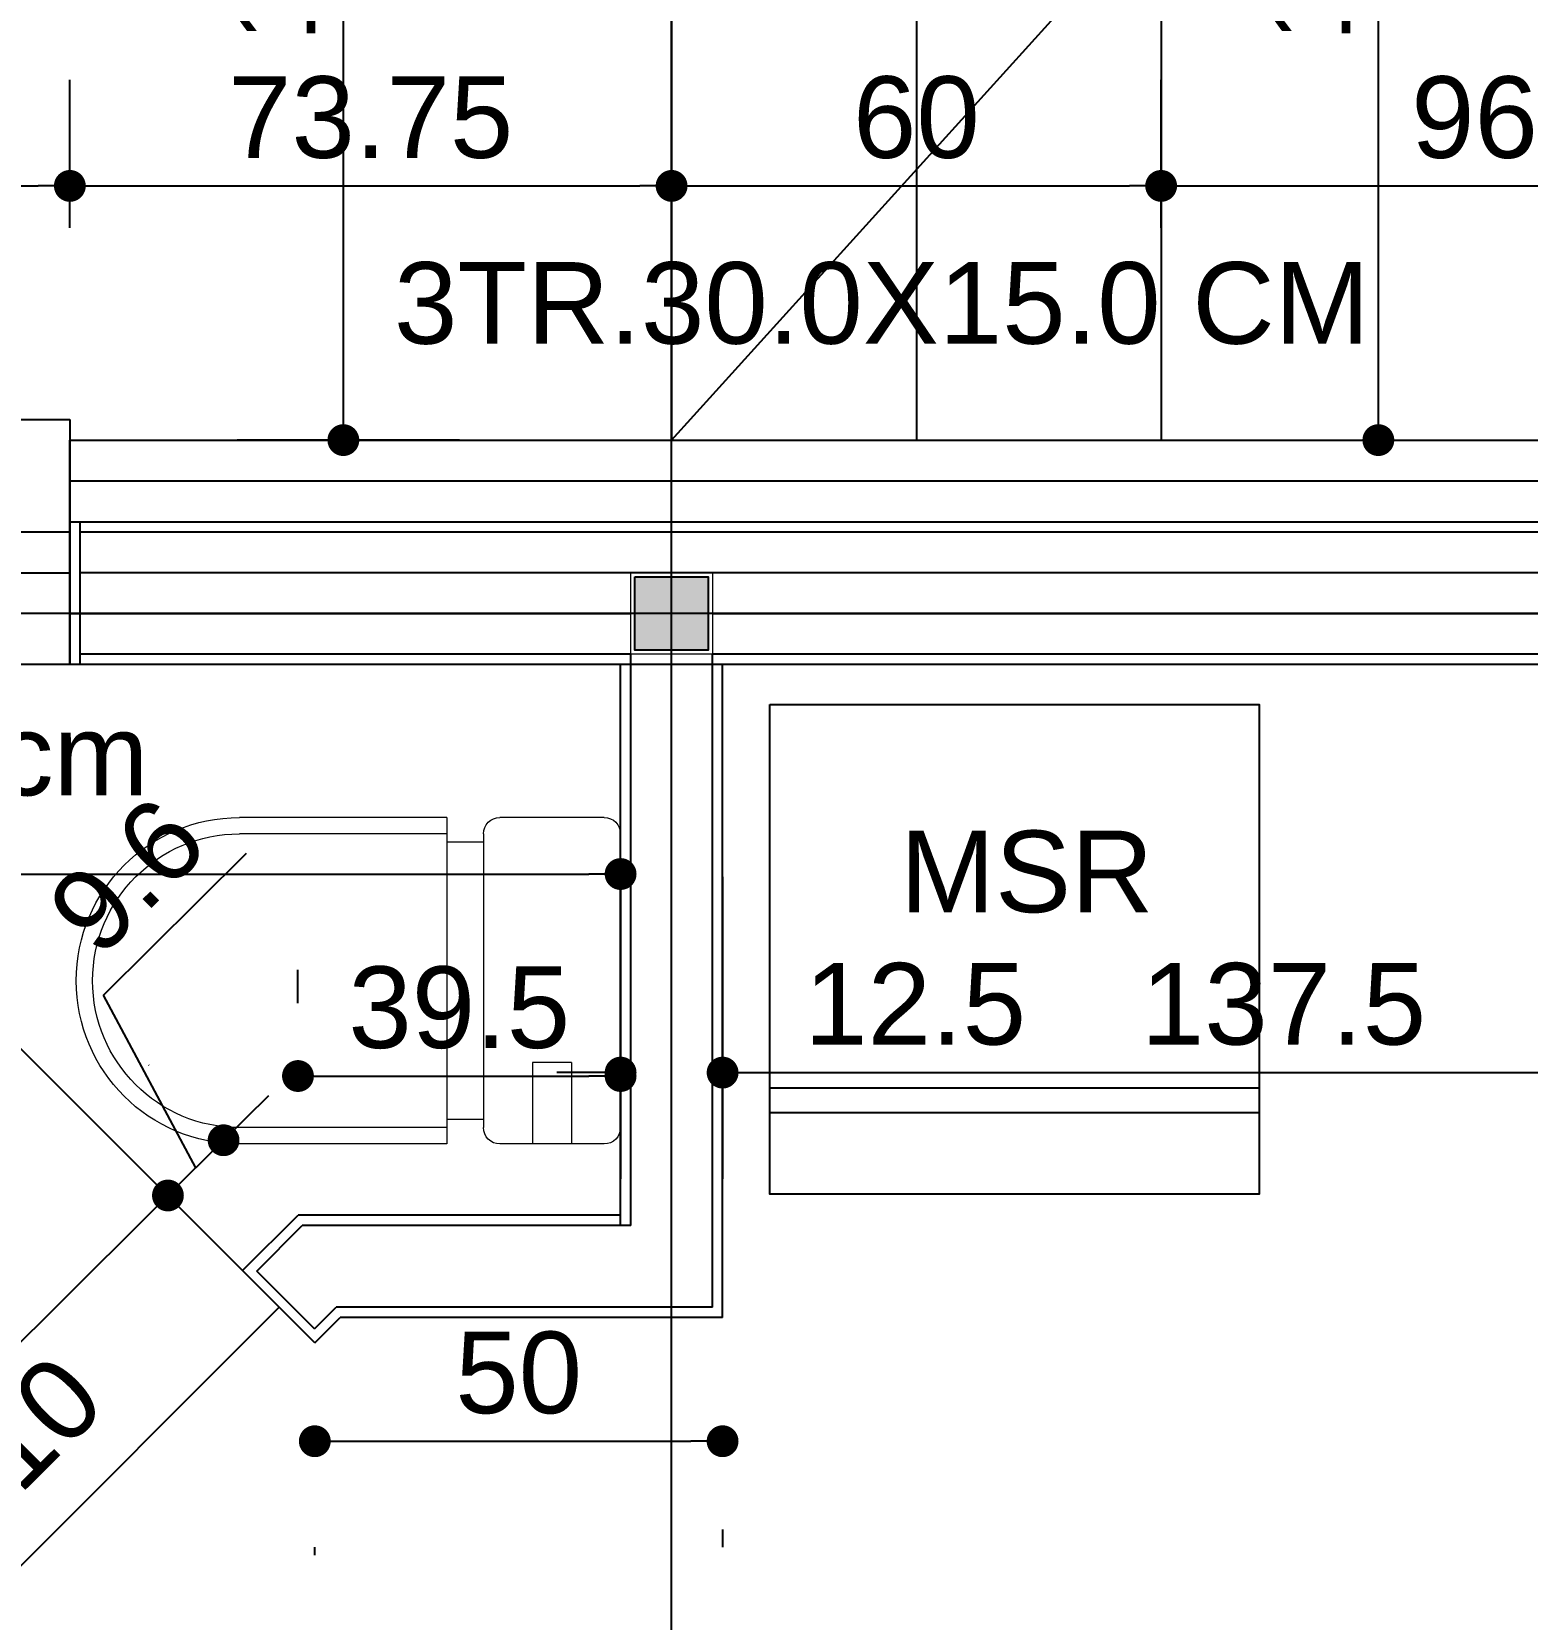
# Model space of a CAD drawing. Header units: millimetres. Extents: x 10453 to 58457, y -15634 to -5634.
# Drawn here: x 44533 to 44716.3, y -10127.7 to -9933.2 of the extents above; entities that cross this region are included whole.
import ezdxf

# ---------------------------------------------------------------- set-up
doc = ezdxf.new("R2010")
doc.units = ezdxf.units.MM
doc.header["$MEASUREMENT"] = 0
doc.layers.get('Defpoints').update_dxf_attribs({"color": 210, "lineweight": 0})
doc.layers.add('FINE', color=41, linetype='Continuous', lineweight=5)
doc.layers.add('MOBILIER', color=142, linetype='Continuous', lineweight=5)
doc.styles.add('1pe200', font='arial.ttf', dxfattribs={"height": 55})
doc.styles.get("Standard").update_dxf_attribs({"font": 'arial.ttf', "height": 10})
doc.dimstyles.get("Standard").update_dxf_attribs({"dimscale": 1.3, "dimtxt": 35, "dimasz": 3, "dimexe": 10, "dimexo": 20, "dimgap": 2.5, "dimtad": 1, "dimdsep": 46, "dimtxsty": 'Standard', "dimblk": 'DOT', "dimcen": 3, "dimazin": 0, "dimtfac": 1, "dimtofl": 0, "dimtmove": 0, "dimatfit": 3, "dimldrblk": 'DOT', "dimfxl": 0.18, "dimtolj": 1, "dimtzin": 0, "dimlwe": -1, "dimarcsym": 0})

# ---------------------------------------------------------------- blocks, each defined once
blk = doc.blocks.new('A$C3E240D1F')
at = {"layer": 'MOBILIER', "ltscale": 10}
for p, q in [((-21.3, 20), (-46.71, 20)), ((-21.3, -20), (-21.3, 20)), ((-2, 20), (-14.8, 20)), ((-10.8, 10), (-10.8, 20)), ((-6, 10), (-6, 20)), ((-21.3, 18), (-46.71, 18)), ((-16.8, -18), (-16.8, 18)), ((0, -18), (0, 18)), ((-16.8, 17), (-21.3, 17)), ((-6, 10), (-10.8, 10)), ((-16.8, -17), (-21.3, -17)), ((-21.3, -18), (-46.71, -18)), ((-21.3, -20), (-46.71, -20)), ((-2, -20), (-14.8, -20))]:
    blk.add_line(p, q, dxfattribs=at)
for centre, radius, start, end in [((-46.71, 0), 20, 90, 270), ((-14.8, 18), 2, 90, 180), ((-2, 18), 2, 0, 90), ((-46.71, 0), 18, 90, 270), ((-14.8, -18), 2, 180, 270), ((-2, -18), 2, 270, 0)]:
    blk.add_arc(centre, radius, start, end, dxfattribs=at)
blk = doc.blocks.new('A$C036C63DA')
at = {"layer": 'FINE', "ltscale": 10}
for p, q in [((0, 15), (0, -15)), ((-15, 0), (15, 0))]:
    blk.add_line(p, q, dxfattribs=at)
for points in [[(-5, 5), (5, 5), (5, -5), (-5, -5)], [(-4.5, 4.5), (4.5, 4.5), (4.5, -4.5), (-4.5, -4.5)]]:
    blk.add_lwpolyline(points, close=True, dxfattribs=at)
blk = doc.blocks.new('_Dot')
at = {"color": 0, "linetype": 'ByBlock', "lineweight": -2}
blk.add_line((-0.5, 0), (-1, 0), dxfattribs=at)
at = {"color": 0, "linetype": 'ByBlock', "const_width": 0.5}
blk.add_lwpolyline([(-0.25, 0, 1), (0.25, 0, 1)], format="xyb", close=True, dxfattribs=at)
blk = doc.blocks.new('*D150')
at = {"color": 0, "ltscale": 10, "transparency": 16777216}
for p, q in [((44605.19, -10036.76), (44605.19, -10073.76)), ((44617.69, -10036.76), (44617.69, -10073.76))]:
    blk.add_line(p, q, dxfattribs=at)
at = {"color": 0, "linetype": 'ByBlock', "lineweight": -2, "ltscale": 10, "transparency": 16777216}
for p, q in [((44601.29, -10060.76), (44597.39, -10060.76)), ((44621.59, -10060.76), (44657.1, -10060.76))]:
    blk.add_line(p, q, dxfattribs=at)
at = {"layer": 'Defpoints', "color": 0, "ltscale": 10, "transparency": 16777216}
for p in [(44605.19, -10010.76), (44617.69, -10010.76), (44617.69, -10060.76)]:
    blk.add_point(p, dxfattribs=at)
at = {"color": 0, "lineweight": -2, "ltscale": 10, "transparency": 16777216, "xscale": 3.9, "yscale": 3.9, "zscale": 3.9}
blk.add_blockref('_Dot', (44605.19, -10060.76), dxfattribs=at)
at = {"color": 0, "lineweight": -2, "ltscale": 10, "transparency": 16777216, "xscale": 3.9, "yscale": 3.9, "zscale": 3.9, "rotation": 180}
blk.add_blockref('_Dot', (44617.69, -10060.76), dxfattribs=at)
at = {"color": 0, "ltscale": 10, "transparency": 16777216, "insert": (44641.29, -10052.4), "char_height": 10, "attachment_point": 5}
blk.add_mtext('\\A1;12.5', dxfattribs=at)
blk = doc.blocks.new('*D151')
at = {"color": 0, "ltscale": 10, "transparency": 16777216}
for p, q in [((44617.69, -10036.76), (44617.69, -10073.76)), ((44755.19, -10036.76), (44755.19, -10073.76))]:
    blk.add_line(p, q, dxfattribs=at)
at = {"color": 0, "linetype": 'ByBlock', "lineweight": -2, "ltscale": 10, "transparency": 16777216}
blk.add_line((44621.59, -10060.76), (44751.29, -10060.76), dxfattribs=at)
at = {"layer": 'Defpoints', "color": 0, "ltscale": 10, "transparency": 16777216}
for p in [(44617.69, -10010.76), (44755.19, -10010.76), (44755.19, -10060.76)]:
    blk.add_point(p, dxfattribs=at)
at = {"color": 0, "lineweight": -2, "ltscale": 10, "transparency": 16777216, "xscale": 3.9, "yscale": 3.9, "zscale": 3.9, "rotation": 180}
blk.add_blockref('_Dot', (44617.69, -10060.76), dxfattribs=at)
at = {"color": 0, "lineweight": -2, "ltscale": 10, "transparency": 16777216, "xscale": 3.9, "yscale": 3.9, "zscale": 3.9}
blk.add_blockref('_Dot', (44755.19, -10060.76), dxfattribs=at)
at = {"color": 0, "ltscale": 10, "transparency": 16777216, "insert": (44686.44, -10052.4), "char_height": 10, "attachment_point": 5}
blk.add_mtext('\\A1;137.5', dxfattribs=at)
blk = doc.blocks.new('*D198')
at = {"color": 0, "ltscale": 10, "transparency": 16777216}
for p, q in [((44671.44, -9957.26), (44671.44, -9939.11)), ((44767.69, -9957.26), (44767.69, -9939.11))]:
    blk.add_line(p, q, dxfattribs=at)
at = {"color": 0, "linetype": 'ByBlock', "lineweight": -2, "ltscale": 10, "transparency": 16777216}
blk.add_line((44675.34, -9952.11), (44763.79, -9952.11), dxfattribs=at)
at = {"layer": 'Defpoints', "color": 0, "ltscale": 10, "transparency": 16777216}
for p in [(44767.69, -9952.11), (44671.44, -9983.26), (44767.69, -9983.26)]:
    blk.add_point(p, dxfattribs=at)
at = {"color": 0, "lineweight": -2, "ltscale": 10, "transparency": 16777216, "xscale": 3.9, "yscale": 3.9, "zscale": 3.9, "rotation": 180}
blk.add_blockref('_Dot', (44671.44, -9952.11), dxfattribs=at)
at = {"color": 0, "lineweight": -2, "ltscale": 10, "transparency": 16777216, "xscale": 3.9, "yscale": 3.9, "zscale": 3.9}
blk.add_blockref('_Dot', (44767.69, -9952.11), dxfattribs=at)
at = {"color": 0, "ltscale": 10, "transparency": 16777216, "insert": (44719.56, -9943.75), "char_height": 10, "attachment_point": 5}
blk.add_mtext('\\A1;96.25', dxfattribs=at)
blk = doc.blocks.new('*D239')
at = {"color": 0, "ltscale": 10, "transparency": 16777216}
for p, q in [((44585.44, -9850.76), (44558.21, -9850.76)), ((44585.44, -9983.26), (44558.21, -9983.26))]:
    blk.add_line(p, q, dxfattribs=at)
at = {"color": 0, "linetype": 'ByBlock', "lineweight": -2, "ltscale": 10, "transparency": 16777216}
blk.add_line((44571.21, -9979.36), (44571.21, -9854.66), dxfattribs=at)
at = {"layer": 'Defpoints', "color": 0, "ltscale": 10, "transparency": 16777216}
for p in [(44571.21, -9850.76), (44611.44, -9850.76), (44611.44, -9983.26)]:
    blk.add_point(p, dxfattribs=at)
at = {"color": 0, "lineweight": -2, "ltscale": 10, "transparency": 16777216, "xscale": 3.9, "yscale": 3.9, "zscale": 3.9}
for p, rotation in [((44571.21, -9850.76), 90), ((44571.21, -9983.26), 270)]:
    blk.add_blockref('_Dot', p, dxfattribs=dict(at, rotation=rotation))
at = {"color": 0, "ltscale": 10, "transparency": 16777216, "insert": (44562.85, -9917.01), "char_height": 10, "attachment_point": 5, "rotation": 90}
blk.add_mtext('\\A1;132.5', dxfattribs=at)
blk = doc.blocks.new('*D242')
at = {"color": 0, "ltscale": 10, "transparency": 16777216}
for p, q in [((44611.44, -9957.26), (44611.44, -9939.11)), ((44671.44, -9957.26), (44671.44, -9939.11))]:
    blk.add_line(p, q, dxfattribs=at)
at = {"color": 0, "linetype": 'ByBlock', "lineweight": -2, "ltscale": 10, "transparency": 16777216}
blk.add_line((44615.34, -9952.11), (44667.54, -9952.11), dxfattribs=at)
at = {"layer": 'Defpoints', "color": 0, "ltscale": 10, "transparency": 16777216}
for p in [(44671.44, -9952.11), (44611.44, -9983.26), (44671.44, -9983.26)]:
    blk.add_point(p, dxfattribs=at)
at = {"color": 0, "lineweight": -2, "ltscale": 10, "transparency": 16777216, "xscale": 3.9, "yscale": 3.9, "zscale": 3.9, "rotation": 180}
blk.add_blockref('_Dot', (44611.44, -9952.11), dxfattribs=at)
at = {"color": 0, "lineweight": -2, "ltscale": 10, "transparency": 16777216, "xscale": 3.9, "yscale": 3.9, "zscale": 3.9}
blk.add_blockref('_Dot', (44671.44, -9952.11), dxfattribs=at)
at = {"color": 0, "ltscale": 10, "transparency": 16777216, "insert": (44641.44, -9943.75), "char_height": 10, "attachment_point": 5}
blk.add_mtext('\\A1;60', dxfattribs=at)
blk = doc.blocks.new('*D246')
at = {"color": 0, "ltscale": 10, "transparency": 16777216}
for p, q in [((43990.19, -9957.26), (43990.19, -9900.26)), ((44767.69, -9957.26), (44767.69, -9900.26))]:
    blk.add_line(p, q, dxfattribs=at)
at = {"color": 0, "linetype": 'ByBlock', "lineweight": -2, "ltscale": 10, "transparency": 16777216}
blk.add_line((43994.09, -9913.26), (44763.79, -9913.26), dxfattribs=at)
at = {"layer": 'Defpoints', "color": 0, "ltscale": 10, "transparency": 16777216}
for p in [(44767.69, -9913.26), (43990.19, -9983.26), (44767.69, -9983.26)]:
    blk.add_point(p, dxfattribs=at)
at = {"color": 0, "lineweight": -2, "ltscale": 10, "transparency": 16777216, "xscale": 3.9, "yscale": 3.9, "zscale": 3.9, "rotation": 180}
blk.add_blockref('_Dot', (43990.19, -9913.26), dxfattribs=at)
at = {"color": 0, "lineweight": -2, "ltscale": 10, "transparency": 16777216, "xscale": 3.9, "yscale": 3.9, "zscale": 3.9}
blk.add_blockref('_Dot', (44767.69, -9913.26), dxfattribs=at)
at = {"color": 0, "ltscale": 10, "transparency": 16777216, "insert": (44378.94, -9904.92), "char_height": 10, "attachment_point": 5}
blk.add_mtext('\\A1;777.5', dxfattribs=at)
blk = doc.blocks.new('*D248')
at = {"color": 0, "ltscale": 10, "transparency": 16777216}
for p, q in [((44697.44, -9850.76), (44711.06, -9850.76)), ((44697.44, -9983.26), (44711.06, -9983.26))]:
    blk.add_line(p, q, dxfattribs=at)
at = {"color": 0, "linetype": 'ByBlock', "lineweight": -2, "ltscale": 10, "transparency": 16777216}
blk.add_line((44698.06, -9979.36), (44698.06, -9854.66), dxfattribs=at)
at = {"layer": 'Defpoints', "color": 0, "ltscale": 10, "transparency": 16777216}
for p in [(44671.44, -9850.76), (44698.06, -9850.76), (44671.44, -9983.26)]:
    blk.add_point(p, dxfattribs=at)
at = {"color": 0, "lineweight": -2, "ltscale": 10, "transparency": 16777216, "xscale": 3.9, "yscale": 3.9, "zscale": 3.9}
for p, rotation in [((44698.06, -9850.76), 90), ((44698.06, -9983.26), 270)]:
    blk.add_blockref('_Dot', p, dxfattribs=dict(at, rotation=rotation))
at = {"color": 0, "ltscale": 10, "transparency": 16777216, "insert": (44689.7, -9917.01), "char_height": 10, "attachment_point": 5, "rotation": 90}
blk.add_mtext('\\A1;132.5', dxfattribs=at)
blk = doc.blocks.new('*D255')
at = {"color": 0, "ltscale": 10, "transparency": 16777216}
for p, q in [((44565.65, -10052.24), (44565.65, -10048.18)), ((44605.19, -10052.24), (44605.19, -10048.18))]:
    blk.add_line(p, q, dxfattribs=at)
at = {"color": 0, "linetype": 'ByBlock', "lineweight": -2, "ltscale": 10, "transparency": 16777216}
blk.add_line((44569.55, -10061.18), (44601.29, -10061.18), dxfattribs=at)
at = {"layer": 'Defpoints', "color": 0, "ltscale": 10, "transparency": 16777216}
for p in [(44605.19, -10061.18), (44565.65, -10078.24), (44605.19, -10078.24)]:
    blk.add_point(p, dxfattribs=at)
at = {"color": 0, "lineweight": -2, "ltscale": 10, "transparency": 16777216, "xscale": 3.9, "yscale": 3.9, "zscale": 3.9, "rotation": 180}
blk.add_blockref('_Dot', (44565.65, -10061.18), dxfattribs=at)
at = {"color": 0, "lineweight": -2, "ltscale": 10, "transparency": 16777216, "xscale": 3.9, "yscale": 3.9, "zscale": 3.9}
blk.add_blockref('_Dot', (44605.19, -10061.18), dxfattribs=at)
at = {"color": 0, "ltscale": 10, "transparency": 16777216, "insert": (44585.42, -10052.82), "char_height": 10, "attachment_point": 5}
blk.add_mtext('\\A1;39.5', dxfattribs=at)
blk = doc.blocks.new('*D256')
at = {"color": 0, "ltscale": 10, "transparency": 16777216}
for p, q in [((44317.69, -10036.76), (44317.69, -10049.43)), ((44605.19, -10036.76), (44605.19, -10049.43))]:
    blk.add_line(p, q, dxfattribs=at)
at = {"color": 0, "linetype": 'ByBlock', "lineweight": -2, "ltscale": 10, "transparency": 16777216}
blk.add_line((44321.59, -10036.43), (44601.29, -10036.43), dxfattribs=at)
at = {"layer": 'Defpoints', "color": 0, "ltscale": 10, "transparency": 16777216}
for p in [(44317.69, -10010.76), (44605.19, -10010.76), (44605.19, -10036.43)]:
    blk.add_point(p, dxfattribs=at)
at = {"color": 0, "lineweight": -2, "ltscale": 10, "transparency": 16777216, "xscale": 3.9, "yscale": 3.9, "zscale": 3.9, "rotation": 180}
blk.add_blockref('_Dot', (44317.69, -10036.43), dxfattribs=at)
at = {"color": 0, "lineweight": -2, "ltscale": 10, "transparency": 16777216, "xscale": 3.9, "yscale": 3.9, "zscale": 3.9}
blk.add_blockref('_Dot', (44605.19, -10036.43), dxfattribs=at)
at = {"color": 0, "ltscale": 10, "transparency": 16777216, "insert": (44461.44, -10028.07), "char_height": 10, "attachment_point": 5}
blk.add_mtext('\\A1;287.5', dxfattribs=at)
blk = doc.blocks.new('*D258')
at = {"color": 0, "linetype": 'ByBlock', "lineweight": -2, "ltscale": 10, "transparency": 16777216}
blk.add_line((44571.61, -10105.93), (44613.79, -10105.93), dxfattribs=at)
at = {"color": 0, "ltscale": 10, "transparency": 16777216}
for p, q in [((44617.69, -10116.76), (44617.69, -10118.93)), ((44567.71, -10119.88), (44567.71, -10118.93))]:
    blk.add_line(p, q, dxfattribs=at)
at = {"layer": 'Defpoints', "color": 0, "ltscale": 10, "transparency": 16777216}
for p in [(44617.69, -10090.76), (44567.71, -10093.88), (44617.69, -10105.93)]:
    blk.add_point(p, dxfattribs=at)
at = {"color": 0, "lineweight": -2, "ltscale": 10, "transparency": 16777216, "xscale": 3.9, "yscale": 3.9, "zscale": 3.9, "rotation": 180}
blk.add_blockref('_Dot', (44567.71, -10105.93), dxfattribs=at)
at = {"color": 0, "lineweight": -2, "ltscale": 10, "transparency": 16777216, "xscale": 3.9, "yscale": 3.9, "zscale": 3.9}
blk.add_blockref('_Dot', (44617.69, -10105.93), dxfattribs=at)
at = {"color": 0, "ltscale": 10, "transparency": 16777216, "insert": (44592.7, -10097.57), "char_height": 10, "attachment_point": 5}
blk.add_mtext('\\A1;50', dxfattribs=at)
blk = doc.blocks.new('*D262')
at = {"color": 0, "ltscale": 10, "transparency": 16777216}
for p, q in [((44540.54, -10066.58), (44540.55, -10066.6)), ((44491.09, -10116.13), (44490.89, -10115.93))]:
    blk.add_line(p, q, dxfattribs=at)
at = {"color": 0, "linetype": 'ByBlock', "lineweight": -2, "ltscale": 10, "transparency": 16777216}
blk.add_line((44502.82, -10122.4), (44546.95, -10078.57), dxfattribs=at)
at = {"layer": 'Defpoints', "color": 0, "ltscale": 10, "transparency": 16777216}
for p in [(44549.71, -10075.82), (44558.86, -10085.03), (44509.41, -10134.58)]:
    blk.add_point(p, dxfattribs=at)
at = {"color": 0, "lineweight": -2, "ltscale": 10, "transparency": 16777216, "xscale": 3.9, "yscale": 3.9, "zscale": 3.9}
for p, rotation in [((44549.71, -10075.82), 44.80562019354399), ((44500.05, -10125.15), 224.805620193544)]:
    blk.add_blockref('_Dot', p, dxfattribs=dict(at, rotation=rotation))
at = {"color": 0, "ltscale": 10, "transparency": 16777216, "char_height": 10, "attachment_point": 5, "rotation": 44.8056}
for s, insert in [('\\A1;70', (44518.99, -10094.56)), ('\\A1;210', (44530.77, -10106.41))]:
    blk.add_mtext(s, dxfattribs=dict(at, insert=insert))
blk = doc.blocks.new('*D263')
at = {"color": 0, "linetype": 'ByBlock', "lineweight": -2, "ltscale": 10, "transparency": 16777216}
for p, q in [((44541.82, -10051.27), (44559.34, -10033.87)), ((44553.12, -10072.44), (44541.82, -10051.27)), ((44559.3, -10066.3), (44562.06, -10063.55)), ((44549.71, -10075.82), (44556.53, -10069.05)), ((44546.95, -10078.57), (44544.18, -10081.32))]:
    blk.add_line(p, q, dxfattribs=at)
at = {"color": 0, "ltscale": 10, "transparency": 16777216}
for p, q in [((44547.33, -10059.79), (44547.37, -10059.83)), ((44540.54, -10066.58), (44540.55, -10066.6))]:
    blk.add_line(p, q, dxfattribs=at)
at = {"layer": 'Defpoints', "color": 0, "ltscale": 10, "transparency": 16777216}
for p in [(44556.53, -10069.05), (44565.65, -10078.24), (44558.86, -10085.03)]:
    blk.add_point(p, dxfattribs=at)
at = {"color": 0, "lineweight": -2, "ltscale": 10, "transparency": 16777216, "xscale": 3.9, "yscale": 3.9, "zscale": 3.9}
for p, rotation in [((44556.53, -10069.05), 224.805620193544), ((44549.71, -10075.82), 44.80562019354404)]:
    blk.add_blockref('_Dot', p, dxfattribs=dict(at, rotation=rotation))
at = {"color": 0, "ltscale": 10, "transparency": 16777216, "insert": (44544.69, -10036.64), "char_height": 10, "attachment_point": 5, "rotation": 44.8056}
blk.add_mtext('\\A1;9.6', dxfattribs=at)
blk = doc.blocks.new('*D264')
at = {"color": 0, "ltscale": 10, "transparency": 16777216}
for p, q in [((44467.69, -9957.26), (44467.69, -9939.11)), ((44537.69, -9957.26), (44537.69, -9939.11))]:
    blk.add_line(p, q, dxfattribs=at)
at = {"color": 0, "linetype": 'ByBlock', "lineweight": -2, "ltscale": 10, "transparency": 16777216}
blk.add_line((44471.59, -9952.11), (44533.79, -9952.11), dxfattribs=at)
at = {"layer": 'Defpoints', "color": 0, "ltscale": 10, "transparency": 16777216}
for p in [(44537.69, -9952.11), (44467.69, -9983.26), (44537.69, -9983.26)]:
    blk.add_point(p, dxfattribs=at)
at = {"color": 0, "lineweight": -2, "ltscale": 10, "transparency": 16777216, "xscale": 3.9, "yscale": 3.9, "zscale": 3.9, "rotation": 180}
blk.add_blockref('_Dot', (44467.69, -9952.11), dxfattribs=at)
at = {"color": 0, "lineweight": -2, "ltscale": 10, "transparency": 16777216, "xscale": 3.9, "yscale": 3.9, "zscale": 3.9}
blk.add_blockref('_Dot', (44537.69, -9952.11), dxfattribs=at)
at = {"color": 0, "ltscale": 10, "transparency": 16777216, "char_height": 10, "attachment_point": 5}
for s, insert in [('\\A1;70', (44502.69, -9943.75)), ('\\A1;40', (44502.69, -9960.47))]:
    blk.add_mtext(s, dxfattribs=dict(at, insert=insert))
blk = doc.blocks.new('*D265')
at = {"color": 0, "ltscale": 10, "transparency": 16777216}
for p, q in [((44537.69, -9957.26), (44537.69, -9939.11)), ((44611.44, -9957.26), (44611.44, -9939.11))]:
    blk.add_line(p, q, dxfattribs=at)
at = {"color": 0, "linetype": 'ByBlock', "lineweight": -2, "ltscale": 10, "transparency": 16777216}
blk.add_line((44541.59, -9952.11), (44607.54, -9952.11), dxfattribs=at)
at = {"layer": 'Defpoints', "color": 0, "ltscale": 10, "transparency": 16777216}
for p in [(44611.44, -9952.11), (44537.69, -9983.26), (44611.44, -9983.26)]:
    blk.add_point(p, dxfattribs=at)
at = {"color": 0, "lineweight": -2, "ltscale": 10, "transparency": 16777216, "xscale": 3.9, "yscale": 3.9, "zscale": 3.9, "rotation": 180}
blk.add_blockref('_Dot', (44537.69, -9952.11), dxfattribs=at)
at = {"color": 0, "lineweight": -2, "ltscale": 10, "transparency": 16777216, "xscale": 3.9, "yscale": 3.9, "zscale": 3.9}
blk.add_blockref('_Dot', (44611.44, -9952.11), dxfattribs=at)
at = {"color": 0, "ltscale": 10, "transparency": 16777216, "insert": (44574.56, -9943.75), "char_height": 10, "attachment_point": 5}
blk.add_mtext('\\A1;73.75', dxfattribs=at)
blk = doc.blocks.new('*D388')
at = {"color": 0, "ltscale": 10, "transparency": 16777216}
for p, q in [((44569.19, -9808.26), (43902.19, -9808.26)), ((43964.19, -9983.26), (43902.19, -9983.26))]:
    blk.add_line(p, q, dxfattribs=at)
at = {"color": 0, "linetype": 'ByBlock', "lineweight": -2, "ltscale": 10, "transparency": 16777216}
blk.add_line((43915.19, -9979.36), (43915.19, -9812.16), dxfattribs=at)
at = {"layer": 'Defpoints', "color": 0, "ltscale": 10, "transparency": 16777216}
for p in [(43915.19, -9808.26), (44595.19, -9808.26), (43990.19, -9983.26)]:
    blk.add_point(p, dxfattribs=at)
at = {"color": 0, "lineweight": -2, "ltscale": 10, "transparency": 16777216, "xscale": 3.9, "yscale": 3.9, "zscale": 3.9}
for p, rotation in [((43915.19, -9808.26), 90), ((43915.19, -9983.26), 270)]:
    blk.add_blockref('_Dot', p, dxfattribs=dict(at, rotation=rotation))
at = {"color": 0, "ltscale": 10, "transparency": 16777216, "insert": (43906.83, -9895.76), "char_height": 10, "attachment_point": 5, "rotation": 90}
blk.add_mtext('\\A1;175', dxfattribs=at)

msp = doc.modelspace()

# ---------------------------------------------------------------- hatches: boundary and pattern name
at = {"ltscale": 10}
msp.add_hatch(color=256, dxfattribs=at).paths.add_polyline_path([(44606.936, -10000.005), (44615.936, -10000.005), (44615.936, -10009.005), (44606.936, -10009.005)])

# ---------------------------------------------------------------- linework, layer by layer
at = {"color": 19, "ltscale": 2}
for p, q in [((44611.436, -10718.57), (44611.436, -9765.303)), ((45585.126, -10004.505), (43844.237, -10004.505))]:
    msp.add_line(p, q, dxfattribs=at)
at = {"ltscale": 10}
for p, q in [((44671.436, -9845.755), (44671.436, -9983.255)), ((44611.436, -9850.755), (44611.436, -9983.255)), ((44641.436, -9850.755), (44641.436, -9983.255)), ((44611.436, -9983.255), (44671.436, -9917.005)), ((44467.686, -9980.755), (44537.686, -9980.755)), ((44537.686, -9980.755), (44537.686, -10010.755)), ((44537.686, -10010.755), (44537.686, -9983.255)), ((44537.686, -9983.255), (44767.686, -9983.255)), ((44537.686, -9988.255), (44767.686, -9988.255)), ((44467.686, -9994.505), (44537.686, -9994.505)), ((44537.686, -9993.255), (44767.686, -9993.255)), ((44538.936, -10010.755), (44538.936, -9993.255)), ((44538.936, -9994.505), (44767.686, -9994.505)), ((44467.686, -9999.505), (44537.686, -9999.505)), ((44766.436, -9999.505), (44538.936, -9999.505)), ((44537.686, -10004.505), (44606.436, -10004.505)), ((44616.436, -10004.505), (44756.436, -10004.505)), ((44606.436, -10009.505), (44538.936, -10009.505)), ((44606.436, -10079.495), (44606.436, -10009.505)), ((44756.436, -10009.505), (44616.436, -10009.505)), ((44616.436, -10089.505), (44616.436, -10009.505)), ((44537.686, -10010.755), (44467.686, -10010.755)), ((44767.686, -10010.755), (44537.686, -10010.755)), ((44605.186, -10079.495), (44605.186, -10010.755)), ((44617.686, -10090.755), (44617.686, -10010.755)), ((44563.335, -10089.505), (44513.837, -10040.008)), ((44623.468, -10062.636), (44683.468, -10062.636)), ((44623.468, -10065.636), (44683.468, -10065.636)), ((44558.858, -10085.029), (44565.652, -10078.235)), ((44560.59, -10085.079), (44566.174, -10079.495)), ((44605.186, -10078.235), (44565.652, -10078.235)), ((44606.436, -10079.495), (44566.174, -10079.495)), ((44567.711, -10093.882), (44558.858, -10085.029)), ((44567.661, -10092.15), (44560.59, -10085.079)), ((44563.335, -10089.505), (44513.837, -10139.003)), ((44567.661, -10092.15), (44570.316, -10089.495)), ((44606.436, -10089.495), (44570.316, -10089.495)), ((44616.436, -10089.505), (44606.436, -10089.505)), ((44567.711, -10093.882), (44570.838, -10090.755)), ((44606.436, -10090.755), (44570.838, -10090.755)), ((44617.686, -10090.755), (44605.186, -10090.755))]:
    msp.add_line(p, q, dxfattribs=at)
for points in [[(44606.936, -10000.005), (44615.936, -10000.005), (44615.936, -10009.005), (44606.936, -10009.005)], [(44623.468, -10015.651), (44683.468, -10015.651), (44683.468, -10075.651), (44623.468, -10075.651)]]:
    msp.add_lwpolyline(points, close=True, dxfattribs=at)

# ---------------------------------------------------------------- block references
msp.add_blockref('A$C036C63DA', (44611.436, -10004.505), dxfattribs=at)
at = {"ltscale": 10, "xscale": -1, "rotation": 180}
msp.add_blockref('A$C3E240D1F', (44605.186, -10049.505), dxfattribs=at)

# ---------------------------------------------------------------- texts
at = {"ltscale": 10, "insert": (44577.421, -9961.45), "char_height": 10, "width": 160.95618, "attachment_point": 1, "style": '1pe200'}
msp.add_mtext('3TR.30.0X15.0 CM', dxfattribs=at)
at = {"linetype": 'Continuous', "char_height": 10, "width": 145.9756, "attachment_point": 5}
for s, insert in [('p=170cm', (44518.401, -10023.298)), ('MSR', (44654.968, -10036.184))]:
    msp.add_mtext(s, dxfattribs=dict(at, insert=insert))

# ---------------------------------------------------------------- dimensions: what is measured, and where the dimension line sits
at = {"ltscale": 10}
for base, p1, p2, picture, middle in [((43915.186, -9808.255), (43990.186, -9983.255), (44595.186, -9808.255), '*D388', (43906.83, -9895.755)), ((44571.207, -9850.755), (44611.436, -9983.255), (44611.436, -9850.755), '*D239', (44562.848, -9917.005)), ((44698.056, -9850.755), (44671.436, -9983.255), (44671.436, -9850.755), '*D248', (44689.697, -9917.005))]:
    dim = msp.add_linear_dim(base=base, p1=p1, p2=p2, angle=90, dimstyle='Standard', dxfattribs=at)
    dim.commit()
    dim.dimension.update_dxf_attribs({"geometry": picture, "text_midpoint": middle})
for base, p1, p2, picture, middle in [((44767.686, -9913.255), (43990.186, -9983.255), (44767.686, -9983.255), '*D246', (44378.936, -9904.92)), ((44671.436, -9952.11), (44611.436, -9983.255), (44671.436, -9983.255), '*D242', (44641.436, -9943.755)), ((44767.686, -9952.11), (44671.436, -9983.255), (44767.686, -9983.255), '*D198', (44719.561, -9943.755)), ((44605.186, -10036.43), (44317.686, -10010.755), (44605.186, -10010.755), '*D256', (44461.436, -10028.074)), ((44617.686, -10060.755), (44605.186, -10010.755), (44617.686, -10010.755), '*D150', (44641.291, -10052.4))]:
    dim = msp.add_linear_dim(base=base, p1=p1, p2=p2, dimstyle='Standard', dxfattribs=at)
    dim.commit()
    dim.dimension.update_dxf_attribs({"geometry": picture, "text_midpoint": middle})
dim = msp.add_linear_dim(base=(44537.686, -9952.11), p1=(44467.686, -9983.255), p2=(44537.686, -9983.255), text='<>\\X40', dimstyle='Standard', dxfattribs=at)
dim.commit()
dim.dimension.update_dxf_attribs({"geometry": '*D264', "text_midpoint": (44502.686, -9952.11)})
for base, p1, p2, override, picture, middle in [((44611.436, -9952.11), (44537.686, -9983.255), (44611.436, -9983.255), {"dimtmove": 1}, '*D265', (44574.561, -9943.751)), ((44755.186, -10060.755), (44617.686, -10010.755), (44755.186, -10010.755), {"dimtmove": 1}, '*D151', (44686.436, -10052.396)), ((44605.186, -10061.179), (44565.652, -10078.235), (44605.186, -10078.235), {"dimdec": 1}, '*D255', (44585.419, -10052.82)), ((44617.686, -10105.925), (44567.711, -10093.882), (44617.686, -10090.755), {"dimdec": 1}, '*D258', (44592.699, -10097.569))]:
    dim = msp.add_linear_dim(base=base, p1=p1, p2=p2, dimstyle='Standard', override=override, dxfattribs=at)
    dim.commit()
    dim.dimension.update_dxf_attribs({"geometry": picture, "text_midpoint": middle})
dim = msp.add_linear_dim(base=(44556.529, -10069.051), p1=(44558.858, -10085.029), p2=(44565.652, -10078.235), angle=224.80562, dimstyle='Standard', override={"dimdec": 1, "dimtmove": 1}, dxfattribs=at)
dim.commit()
dim.dimension.update_dxf_attribs({"geometry": '*D263', "text_midpoint": (44538.235, -10043.054)})
dim = msp.add_linear_dim(base=(44549.713, -10075.821), p1=(44509.411, -10134.576), p2=(44558.858, -10085.029), angle=224.80562, text='<>\\X210', dimstyle='Standard', override={"dimdec": 0, "dimtmove": 1}, dxfattribs=at)
dim.commit()
dim.dimension.update_dxf_attribs({"geometry": '*D262', "text_midpoint": (44524.88, -10100.486)})

doc.saveas('drawing.dxf')
